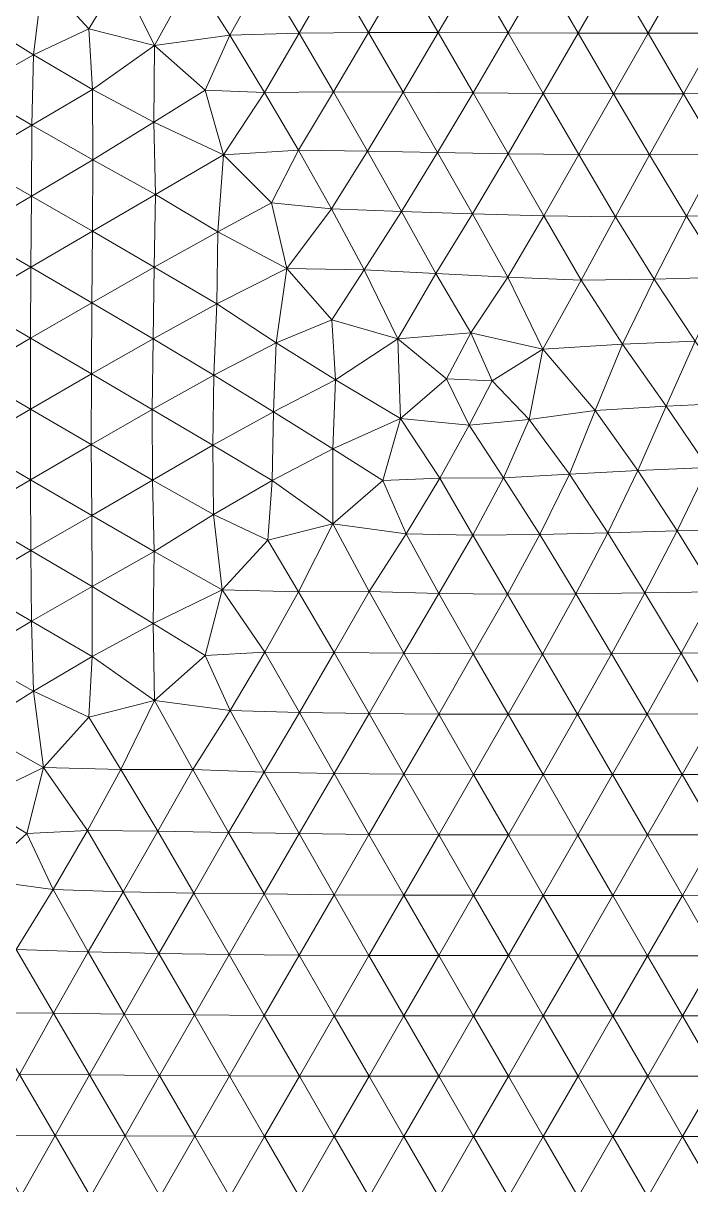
# Model space of a CAD drawing. Extents: x 1.2 to 53.9, y -43.5 to 3.2.
# Drawn here: x 33.816 to 35.733, y -29.338 to -26.002 of the extents above; entities that cross this region are included whole.
import ezdxf

# ---------------------------------------------------------------- set-up
doc = ezdxf.new("R2010")
doc.units = 0
doc.header["$MEASUREMENT"] = 0
doc.layers.add('layer', color=7, linetype='Continuous')

msp = doc.modelspace()

# ---------------------------------------------------------------- linework, layer by layer
at = {"layer": 'layer', "color": 47, "lineweight": 9}
for points in [[(33.8724, -25.8735), (33.6726, -25.9862), (33.8449, -26.0933)], [(33.8724, -25.8735), (33.8449, -26.0933), (34.0038, -26.0184)], [(33.8724, -25.8735), (34.0038, -26.0184), (34.0952, -25.8676)], [(34.0952, -25.8676), (34.0038, -26.0184), (34.193, -26.066)], [(34.3018, -25.8682), (34.0952, -25.8676), (34.193, -26.066)], [(34.409, -26.0366), (34.3018, -25.8682), (34.193, -26.066)], [(34.5065, -25.8611), (34.3018, -25.8682), (34.409, -26.0366)], [(34.6077, -26.0307), (34.5065, -25.8611), (34.409, -26.0366)], [(34.7076, -25.8579), (34.5065, -25.8611), (34.6077, -26.0307)], [(34.8074, -26.029), (34.7076, -25.8579), (34.6077, -26.0307)], [(34.908, -25.8568), (34.7076, -25.8579), (34.8074, -26.029)], [(35.0078, -26.0292), (34.908, -25.8568), (34.8074, -26.029)], [(35.1085, -25.8568), (34.908, -25.8568), (35.0078, -26.0292)], [(35.2086, -26.03), (35.1085, -25.8568), (35.0078, -26.0292)], [(35.3089, -25.857), (35.1085, -25.8568), (35.2086, -26.03)], [(35.4094, -26.0307), (35.3089, -25.857), (35.2086, -26.03)], [(35.5093, -25.8573), (35.3089, -25.857), (35.4094, -26.0307)], [(35.61, -26.031), (35.5093, -25.8573), (35.4094, -26.0307)], [(35.7096, -25.8574), (35.5093, -25.8573), (35.61, -26.031)], [(35.8104, -26.0309), (35.7096, -25.8574), (35.61, -26.031)], [(35.9097, -25.8574), (35.7096, -25.8574), (35.8104, -26.0309)], [(33.6726, -25.9862), (33.6672, -26.194), (33.8449, -26.0933)], [(34.0038, -26.0184), (33.8449, -26.0933), (34.0143, -26.1923)], [(34.0038, -26.0184), (34.0143, -26.1923), (34.193, -26.066)], [(34.409, -26.0366), (34.193, -26.066), (34.3379, -26.1941)], [(34.5089, -26.2012), (34.409, -26.0366), (34.3379, -26.1941)], [(34.6077, -26.0307), (34.409, -26.0366), (34.5089, -26.2012)], [(34.7067, -26.1996), (34.6077, -26.0307), (34.5089, -26.2012)], [(34.8074, -26.029), (34.6077, -26.0307), (34.7067, -26.1996)], [(34.9066, -26.2005), (34.8074, -26.029), (34.7067, -26.1996)], [(35.0078, -26.0292), (34.8074, -26.029), (34.9066, -26.2005)], [(35.1077, -26.2023), (35.0078, -26.0292), (34.9066, -26.2005)], [(35.2086, -26.03), (35.0078, -26.0292), (35.1077, -26.2023)], [(35.3092, -26.2041), (35.2086, -26.03), (35.1077, -26.2023)], [(35.4094, -26.0307), (35.2086, -26.03), (35.3092, -26.2041)], [(35.5107, -26.205), (35.4094, -26.0307), (35.3092, -26.2041)], [(35.61, -26.031), (35.4094, -26.0307), (35.5107, -26.205)], [(35.7117, -26.2051), (35.61, -26.031), (35.5107, -26.205)], [(35.8104, -26.0309), (35.61, -26.031), (35.7117, -26.2051)], [(35.9119, -26.2044), (35.8104, -26.0309), (35.7117, -26.2051)], [(34.193, -26.066), (34.0143, -26.1923), (34.1906, -26.2869)], [(34.193, -26.066), (34.1906, -26.2869), (34.3379, -26.1941)], [(33.8449, -26.0933), (33.6672, -26.194), (33.8405, -26.2953)], [(33.8449, -26.0933), (33.8405, -26.2953), (34.0143, -26.1923)], [(33.6672, -26.194), (33.6647, -26.3982), (33.8405, -26.2953)], [(34.0143, -26.1923), (33.8405, -26.2953), (34.0153, -26.3946)], [(34.0143, -26.1923), (34.0153, -26.3946), (34.1906, -26.2869)], [(34.3379, -26.1941), (34.1906, -26.2869), (34.391, -26.3804)], [(34.3379, -26.1941), (34.391, -26.3804), (34.5089, -26.2012)], [(34.5089, -26.2012), (34.391, -26.3804), (34.6059, -26.367)], [(34.7067, -26.1996), (34.5089, -26.2012), (34.6059, -26.367)], [(34.8044, -26.3696), (34.7067, -26.1996), (34.6059, -26.367)], [(34.9066, -26.2005), (34.7067, -26.1996), (34.8044, -26.3696)], [(35.0057, -26.3736), (34.9066, -26.2005), (34.8044, -26.3696)], [(35.1077, -26.2023), (34.9066, -26.2005), (35.0057, -26.3736)], [(35.2084, -26.3774), (35.1077, -26.2023), (35.0057, -26.3736)], [(35.3092, -26.2041), (35.1077, -26.2023), (35.2084, -26.3774)], [(35.4113, -26.3798), (35.3092, -26.2041), (35.2084, -26.3774)], [(35.5107, -26.205), (35.3092, -26.2041), (35.4113, -26.3798)], [(35.6138, -26.3804), (35.5107, -26.205), (35.4113, -26.3798)], [(35.7117, -26.2051), (35.5107, -26.205), (35.6138, -26.3804)], [(35.815, -26.3793), (35.7117, -26.2051), (35.6138, -26.3804)], [(35.9119, -26.2044), (35.7117, -26.2051), (35.815, -26.3793)], [(34.1906, -26.2869), (34.0153, -26.3946), (34.1956, -26.4944)], [(34.1906, -26.2869), (34.1956, -26.4944), (34.391, -26.3804)], [(33.8405, -26.2953), (33.6647, -26.3982), (33.839, -26.499)], [(33.8405, -26.2953), (33.839, -26.499), (34.0153, -26.3946)], [(34.391, -26.3804), (34.1956, -26.4944), (34.3744, -26.6017)], [(34.391, -26.3804), (34.3744, -26.6017), (34.5283, -26.5179)], [(34.391, -26.3804), (34.5283, -26.5179), (34.6059, -26.367)], [(34.6059, -26.367), (34.5283, -26.5179), (34.7007, -26.5351)], [(34.8044, -26.3696), (34.6059, -26.367), (34.7007, -26.5351)], [(34.9018, -26.5428), (34.8044, -26.3696), (34.7007, -26.5351)], [(35.0057, -26.3736), (34.8044, -26.3696), (34.9018, -26.5428)], [(35.1059, -26.55), (35.0057, -26.3736), (34.9018, -26.5428)], [(35.2084, -26.3774), (35.0057, -26.3736), (35.1059, -26.55)], [(35.3111, -26.5558), (35.2084, -26.3774), (35.1059, -26.55)], [(35.4113, -26.3798), (35.2084, -26.3774), (35.3111, -26.5558)], [(35.5165, -26.558), (35.4113, -26.3798), (35.3111, -26.5558)], [(35.6138, -26.3804), (35.4113, -26.3798), (35.5165, -26.558)], [(35.7202, -26.5565), (35.6138, -26.3804), (35.5165, -26.558)], [(35.815, -26.3793), (35.6138, -26.3804), (35.7202, -26.5565)], [(35.9208, -26.5528), (35.815, -26.3793), (35.7202, -26.5565)], [(33.6647, -26.3982), (33.6634, -26.602), (33.839, -26.499)], [(34.0153, -26.3946), (33.839, -26.499), (34.0148, -26.6)], [(34.0153, -26.3946), (34.0148, -26.6), (34.1956, -26.4944)], [(33.839, -26.499), (33.6634, -26.602), (33.8378, -26.7033)], [(33.839, -26.499), (33.8378, -26.7033), (34.0148, -26.6)], [(34.1956, -26.4944), (34.0148, -26.6), (34.1922, -26.703)], [(34.1956, -26.4944), (34.1922, -26.703), (34.3744, -26.6017)], [(34.5283, -26.5179), (34.3744, -26.6017), (34.5727, -26.7065)], [(34.5283, -26.5179), (34.5727, -26.7065), (34.7007, -26.5351)], [(34.7007, -26.5351), (34.5727, -26.7065), (34.7946, -26.7104)], [(34.9018, -26.5428), (34.7007, -26.5351), (34.7946, -26.7104)], [(35.0008, -26.7214), (34.9018, -26.5428), (34.7946, -26.7104)], [(35.1059, -26.55), (34.9018, -26.5428), (35.0008, -26.7214)], [(35.2076, -26.7321), (35.1059, -26.55), (35.0008, -26.7214)], [(35.3111, -26.5558), (35.1059, -26.55), (35.2076, -26.7321)], [(35.4178, -26.7404), (35.3111, -26.5558), (35.2076, -26.7321)], [(35.5165, -26.558), (35.3111, -26.5558), (35.4178, -26.7404)], [(35.9208, -26.5528), (35.7202, -26.5565), (35.8314, -26.7319)], [(35.6275, -26.7374), (35.5165, -26.558), (35.4178, -26.7404)], [(35.7202, -26.5565), (35.5165, -26.558), (35.6275, -26.7374)], [(35.8314, -26.7319), (35.7202, -26.5565), (35.6275, -26.7374)], [(33.6634, -26.602), (33.6627, -26.8056), (33.8378, -26.7033)], [(34.0148, -26.6), (33.8378, -26.7033), (34.013, -26.8052)], [(34.0148, -26.6), (34.013, -26.8052), (34.1922, -26.703)], [(34.3744, -26.6017), (34.1922, -26.703), (34.3714, -26.8086)], [(34.3744, -26.6017), (34.3714, -26.8086), (34.5727, -26.7065)], [(33.8378, -26.7033), (33.6627, -26.8056), (33.8369, -26.9072)], [(33.8378, -26.7033), (33.8369, -26.9072), (34.013, -26.8052)], [(34.1922, -26.703), (34.013, -26.8052), (34.1888, -26.9084)], [(34.1922, -26.703), (34.1888, -26.9084), (34.3714, -26.8086)], [(34.5727, -26.7065), (34.3714, -26.8086), (34.542, -26.9205)], [(34.5727, -26.7065), (34.542, -26.9205), (34.7022, -26.8538)], [(34.5727, -26.7065), (34.7022, -26.8538), (34.7946, -26.7104)], [(34.7946, -26.7104), (34.7022, -26.8538), (34.8916, -26.9085)], [(34.7946, -26.7104), (34.8916, -26.9085), (35.0008, -26.7214)], [(35.0008, -26.7214), (34.8916, -26.9085), (35.1013, -26.8911)], [(35.2076, -26.7321), (35.0008, -26.7214), (35.1013, -26.8911)], [(35.3083, -26.938), (35.2076, -26.7321), (35.1013, -26.8911)], [(35.4178, -26.7404), (35.2076, -26.7321), (35.3083, -26.938)], [(35.5368, -26.9241), (35.4178, -26.7404), (35.3083, -26.938)], [(35.6275, -26.7374), (35.4178, -26.7404), (35.5368, -26.9241)], [(35.7453, -26.9156), (35.6275, -26.7374), (35.5368, -26.9241)], [(35.8314, -26.7319), (35.6275, -26.7374), (35.7453, -26.9156)], [(33.6627, -26.8056), (33.6623, -27.0089), (33.8369, -26.9072)], [(34.013, -26.8052), (33.8369, -26.9072), (34.0115, -27.0093)], [(34.013, -26.8052), (34.0115, -27.0093), (34.1888, -26.9084)], [(34.3714, -26.8086), (34.1888, -26.9084), (34.3631, -27.0133)], [(34.3714, -26.8086), (34.3631, -27.0133), (34.542, -26.9205)], [(34.7022, -26.8538), (34.542, -26.9205), (34.7121, -27.0264)], [(34.7022, -26.8538), (34.7121, -27.0264), (34.8916, -26.9085)], [(33.8369, -26.9072), (33.6623, -27.0089), (33.8365, -27.1106)], [(33.8369, -26.9072), (33.8365, -27.1106), (34.0115, -27.0093)], [(34.1888, -26.9084), (34.0115, -27.0093), (34.1861, -27.1118)], [(34.1888, -26.9084), (34.1861, -27.1118), (34.3631, -27.0133)], [(34.542, -26.9205), (34.3631, -27.0133), (34.5348, -27.1186)], [(34.542, -26.9205), (34.5348, -27.1186), (34.7121, -27.0264)], [(34.8916, -26.9085), (34.7121, -27.0264), (34.8996, -27.1373)], [(34.8916, -26.9085), (35.0309, -27.024), (35.1013, -26.8911)], [(34.8916, -26.9085), (34.8996, -27.1373), (35.0309, -27.024)], [(35.1013, -26.8911), (35.0309, -27.024), (35.1628, -27.0291)], [(35.3083, -26.938), (35.1013, -26.8911), (35.1628, -27.0291)], [(35.7453, -26.9156), (35.5368, -26.9241), (35.6624, -27.1022)], [(35.6624, -27.1022), (35.8675, -27.0923), (35.7453, -26.9156)], [(35.1628, -27.0291), (35.2687, -27.1403), (35.3083, -26.938)], [(35.2687, -27.1403), (35.458, -27.1146), (35.3083, -26.938)], [(35.5368, -26.9241), (35.3083, -26.938), (35.458, -27.1146)], [(35.458, -27.1146), (35.6624, -27.1022), (35.5368, -26.9241)], [(33.6623, -27.0089), (33.6624, -27.212), (33.8365, -27.1106)], [(34.0115, -27.0093), (33.8365, -27.1106), (34.0111, -27.2126)], [(34.0115, -27.0093), (34.0111, -27.2126), (34.1861, -27.1118)], [(34.3631, -27.0133), (34.1861, -27.1118), (34.3598, -27.2142)], [(34.3631, -27.0133), (34.3598, -27.2142), (34.5348, -27.1186)], [(34.7121, -27.0264), (34.5348, -27.1186), (34.7048, -27.225)], [(34.7121, -27.0264), (34.7048, -27.225), (34.8996, -27.1373)], [(35.0309, -27.024), (34.8996, -27.1373), (35.0963, -27.1571)], [(35.0309, -27.024), (35.0963, -27.1571), (35.1628, -27.0291)], [(35.0963, -27.1571), (35.2687, -27.1403), (35.1628, -27.0291)], [(33.8365, -27.1106), (33.6624, -27.212), (33.8368, -27.3139)], [(33.8365, -27.1106), (33.8368, -27.3139), (34.0111, -27.2126)], [(34.1861, -27.1118), (34.0111, -27.2126), (34.1865, -27.3145)], [(34.1861, -27.1118), (34.1865, -27.3145), (34.3598, -27.2142)], [(34.5348, -27.1186), (34.3598, -27.2142), (34.5302, -27.3159)], [(34.5348, -27.1186), (34.5302, -27.3159), (34.7048, -27.225)], [(35.2687, -27.1403), (35.3841, -27.2976), (35.458, -27.1146)], [(35.3841, -27.2976), (35.5804, -27.2868), (35.458, -27.1146)], [(35.458, -27.1146), (35.5804, -27.2868), (35.6624, -27.1022)], [(35.5804, -27.2868), (35.7822, -27.2786), (35.6624, -27.1022)], [(35.6624, -27.1022), (35.7822, -27.2786), (35.8675, -27.0923)], [(34.8996, -27.1373), (34.7048, -27.225), (34.8481, -27.3152)], [(34.8996, -27.1373), (34.8481, -27.3152), (35.0118, -27.3091)], [(34.8996, -27.1373), (35.0118, -27.3091), (35.0963, -27.1571)], [(35.0963, -27.1571), (35.1953, -27.3079), (35.2687, -27.1403)], [(35.1953, -27.3079), (35.3841, -27.2976), (35.2687, -27.1403)], [(35.0118, -27.3091), (35.1953, -27.3079), (35.0963, -27.1571)], [(33.6624, -27.212), (33.663, -27.4151), (33.8368, -27.3139)], [(34.0111, -27.2126), (33.8368, -27.3139), (34.0124, -27.4162)], [(34.0111, -27.2126), (34.0124, -27.4162), (34.1865, -27.3145)], [(34.3598, -27.2142), (34.1865, -27.3145), (34.3617, -27.4133)], [(34.3598, -27.2142), (34.3617, -27.4133), (34.5302, -27.3159)], [(34.7048, -27.225), (34.5302, -27.3159), (34.7046, -27.4398)], [(34.7048, -27.225), (34.7046, -27.4398), (34.8481, -27.3152)], [(35.3841, -27.2976), (35.4947, -27.466), (35.5804, -27.2868)], [(35.4947, -27.466), (35.6937, -27.4605), (35.5804, -27.2868)], [(35.5804, -27.2868), (35.6937, -27.4605), (35.7822, -27.2786)], [(35.6937, -27.4605), (35.8959, -27.4556), (35.7822, -27.2786)], [(33.8368, -27.3139), (33.663, -27.4151), (33.8379, -27.5171)], [(33.8368, -27.3139), (33.8379, -27.5171), (34.0124, -27.4162)], [(34.1865, -27.3145), (34.0124, -27.4162), (34.1913, -27.5198)], [(34.1865, -27.3145), (34.1913, -27.5198), (34.3617, -27.4133)], [(34.5302, -27.3159), (34.3617, -27.4133), (34.5178, -27.4867)], [(34.5302, -27.3159), (34.5178, -27.4867), (34.7046, -27.4398)], [(34.7046, -27.4398), (34.9153, -27.4685), (34.8481, -27.3152)], [(34.8481, -27.3152), (34.9153, -27.4685), (35.0118, -27.3091)], [(34.9153, -27.4685), (35.1069, -27.473), (35.0118, -27.3091)], [(35.1069, -27.473), (35.1953, -27.3079), (35.0118, -27.3091)], [(35.1069, -27.473), (35.2992, -27.4712), (35.1953, -27.3079)], [(35.1953, -27.3079), (35.2992, -27.4712), (35.3841, -27.2976)], [(35.2992, -27.4712), (35.4947, -27.466), (35.3841, -27.2976)], [(33.663, -27.4151), (33.6645, -27.6182), (33.8379, -27.5171)], [(34.0124, -27.4162), (33.8379, -27.5171), (34.0135, -27.6199)], [(34.0124, -27.4162), (34.0135, -27.6199), (34.1913, -27.5198)], [(34.3617, -27.4133), (34.1913, -27.5198), (34.3874, -27.6297)], [(34.3617, -27.4133), (34.3874, -27.6297), (34.5178, -27.4867)], [(34.5178, -27.4867), (34.6063, -27.6351), (34.7046, -27.4398)], [(34.6063, -27.6351), (34.8091, -27.6344), (34.7046, -27.4398)], [(34.7046, -27.4398), (34.8091, -27.6344), (34.9153, -27.4685)], [(35.6937, -27.4605), (35.8016, -27.6355), (35.8959, -27.4556)], [(34.5178, -27.4867), (34.3874, -27.6297), (34.6063, -27.6351)], [(34.8091, -27.6344), (35.0094, -27.6406), (34.9153, -27.4685)], [(34.9153, -27.4685), (35.0094, -27.6406), (35.1069, -27.473)], [(35.0094, -27.6406), (35.2061, -27.6423), (35.1069, -27.473)], [(35.1069, -27.473), (35.2061, -27.6423), (35.2992, -27.4712)], [(35.2061, -27.6423), (35.4029, -27.6409), (35.2992, -27.4712)], [(35.2992, -27.4712), (35.4029, -27.6409), (35.4947, -27.466)], [(35.4029, -27.6409), (35.6013, -27.6383), (35.4947, -27.466)], [(35.4947, -27.466), (35.6013, -27.6383), (35.6937, -27.4605)], [(35.6013, -27.6383), (35.8016, -27.6355), (35.6937, -27.4605)], [(33.8379, -27.5171), (33.6645, -27.6182), (33.8399, -27.7197)], [(33.8379, -27.5171), (33.8399, -27.7197), (34.0135, -27.6199)], [(34.1913, -27.5198), (34.0135, -27.6199), (34.1891, -27.726)], [(34.1913, -27.5198), (34.1891, -27.726), (34.3874, -27.6297)], [(33.6645, -27.6182), (33.6678, -27.8217), (33.8399, -27.7197)], [(34.0135, -27.6199), (33.8399, -27.7197), (34.0137, -27.8214)], [(34.0135, -27.6199), (34.0137, -27.8214), (34.1891, -27.726)], [(34.3874, -27.6297), (34.1891, -27.726), (34.3378, -27.818)], [(34.3874, -27.6297), (34.3378, -27.818), (34.51, -27.809)], [(34.3874, -27.6297), (34.51, -27.809), (34.6063, -27.6351)], [(34.51, -27.809), (34.7088, -27.8097), (34.6063, -27.6351)], [(34.6063, -27.6351), (34.7088, -27.8097), (34.8091, -27.6344)], [(34.7088, -27.8097), (34.9091, -27.8119), (34.8091, -27.6344)], [(34.8091, -27.6344), (34.9091, -27.8119), (35.0094, -27.6406)], [(34.9091, -27.8119), (35.1083, -27.8138), (35.0094, -27.6406)], [(35.0094, -27.6406), (35.1083, -27.8138), (35.2061, -27.6423)], [(35.1083, -27.8138), (35.3068, -27.8142), (35.2061, -27.6423)], [(35.2061, -27.6423), (35.3068, -27.8142), (35.4029, -27.6409)], [(35.3068, -27.8142), (35.5056, -27.8133), (35.4029, -27.6409)], [(35.4029, -27.6409), (35.5056, -27.8133), (35.6013, -27.6383)], [(35.5056, -27.8133), (35.7053, -27.812), (35.6013, -27.6383)], [(35.6013, -27.6383), (35.7053, -27.812), (35.8016, -27.6355)], [(35.7053, -27.812), (35.9059, -27.8107), (35.8016, -27.6355)], [(33.8399, -27.7197), (33.6678, -27.8217), (33.8452, -27.9209)], [(33.8399, -27.7197), (33.8452, -27.9209), (34.0137, -27.8214)], [(34.1891, -27.726), (34.0137, -27.8214), (34.1931, -27.9471)], [(34.1891, -27.726), (34.1931, -27.9471), (34.3378, -27.818)], [(33.6678, -27.8217), (33.6749, -28.0284), (33.8452, -27.9209)], [(34.0137, -27.8214), (33.8452, -27.9209), (34.0041, -27.9951)], [(34.0137, -27.8214), (34.0041, -27.9951), (34.1931, -27.9471)], [(34.1931, -27.9471), (34.41, -27.9761), (34.3378, -27.818)], [(34.3378, -27.818), (34.41, -27.9761), (34.51, -27.809)], [(34.41, -27.9761), (34.609, -27.982), (34.51, -27.809)], [(34.609, -27.982), (34.7088, -27.8097), (34.51, -27.809)], [(34.609, -27.982), (34.809, -27.9847), (34.7088, -27.8097)], [(34.7088, -27.8097), (34.809, -27.9847), (34.9091, -27.8119)], [(34.809, -27.9847), (35.0089, -27.9864), (34.9091, -27.8119)], [(34.9091, -27.8119), (35.0089, -27.9864), (35.1083, -27.8138)], [(35.0089, -27.9864), (35.2083, -27.9872), (35.1083, -27.8138)], [(35.1083, -27.8138), (35.2083, -27.9872), (35.3068, -27.8142)], [(35.2083, -27.9872), (35.4077, -27.9872), (35.3068, -27.8142)], [(35.3068, -27.8142), (35.4077, -27.9872), (35.5056, -27.8133)], [(35.4077, -27.9872), (35.6073, -27.9867), (35.5056, -27.8133)], [(35.5056, -27.8133), (35.6073, -27.9867), (35.7053, -27.812)], [(35.6073, -27.9867), (35.8074, -27.986), (35.7053, -27.812)], [(35.7053, -27.812), (35.8074, -27.986), (35.9059, -27.8107)], [(33.8452, -27.9209), (33.6749, -28.0284), (33.8742, -28.1397)], [(33.8452, -27.9209), (33.8742, -28.1397), (34.0041, -27.9951)], [(34.0041, -27.9951), (34.0961, -28.1456), (34.1931, -27.9471)], [(34.0961, -28.1456), (34.3024, -28.1456), (34.1931, -27.9471)], [(34.1931, -27.9471), (34.3024, -28.1456), (34.41, -27.9761)], [(34.3024, -28.1456), (34.5073, -28.1532), (34.41, -27.9761)], [(34.41, -27.9761), (34.5073, -28.1532), (34.609, -27.982)], [(34.5073, -28.1532), (34.7085, -28.1572), (34.609, -27.982)], [(34.609, -27.982), (34.7085, -28.1572), (34.809, -27.9847)], [(34.7085, -28.1572), (34.9089, -28.1592), (34.809, -27.9847)], [(34.809, -27.9847), (34.9089, -28.1592), (35.0089, -27.9864)], [(34.9089, -28.1592), (35.1088, -28.1602), (35.0089, -27.9864)], [(35.0089, -27.9864), (35.1088, -28.1602), (35.2083, -27.9872)], [(35.1088, -28.1602), (35.3085, -28.1605), (35.2083, -27.9872)], [(35.2083, -27.9872), (35.3085, -28.1605), (35.4077, -27.9872)], [(35.3085, -28.1605), (35.5083, -28.1605), (35.4077, -27.9872)], [(35.4077, -27.9872), (35.5083, -28.1605), (35.6073, -27.9867)], [(35.5083, -28.1605), (35.7083, -28.1602), (35.6073, -27.9867)], [(35.6073, -27.9867), (35.7083, -28.1602), (35.8074, -27.986)], [(35.7083, -28.1602), (35.9085, -28.1599), (35.8074, -27.986)], [(34.0041, -27.9951), (33.8742, -28.1397), (34.0961, -28.1456)], [(33.6749, -28.0284), (33.6748, -28.2366), (33.8742, -28.1397)], [(33.8742, -28.1397), (33.6748, -28.2366), (33.8264, -28.33)], [(33.8742, -28.1397), (33.8264, -28.33), (34.0007, -28.3213)], [(33.8742, -28.1397), (34.0007, -28.3213), (34.0961, -28.1456)], [(34.0007, -28.3213), (34.2023, -28.3231), (34.0961, -28.1456)], [(34.0961, -28.1456), (34.2023, -28.3231), (34.3024, -28.1456)], [(34.2023, -28.3231), (34.4055, -28.3263), (34.3024, -28.1456)], [(34.3024, -28.1456), (34.4055, -28.3263), (34.5073, -28.1532)], [(34.4055, -28.3263), (34.6077, -28.3299), (34.5073, -28.1532)], [(34.5073, -28.1532), (34.6077, -28.3299), (34.7085, -28.1572)], [(34.6077, -28.3299), (34.8086, -28.3321), (34.7085, -28.1572)], [(34.7085, -28.1572), (34.8086, -28.3321), (34.9089, -28.1592)], [(34.8086, -28.3321), (35.0089, -28.3333), (34.9089, -28.1592)], [(34.9089, -28.1592), (35.0089, -28.3333), (35.1088, -28.1602)], [(35.0089, -28.3333), (35.2089, -28.3338), (35.1088, -28.1602)], [(35.1088, -28.1602), (35.2089, -28.3338), (35.3085, -28.1605)], [(35.2089, -28.3338), (35.4088, -28.3339), (35.3085, -28.1605)], [(35.3085, -28.1605), (35.4088, -28.3339), (35.5083, -28.1605)], [(35.4088, -28.3339), (35.6087, -28.3338), (35.5083, -28.1605)], [(35.5083, -28.1605), (35.6087, -28.3338), (35.7083, -28.1602)], [(35.6087, -28.3338), (35.8088, -28.3337), (35.7083, -28.1602)], [(35.7083, -28.1602), (35.8088, -28.3337), (35.9085, -28.1599)], [(33.6748, -28.2366), (33.6815, -28.4609), (33.8264, -28.33)], [(33.8264, -28.33), (33.9017, -28.4905), (34.0007, -28.3213)], [(33.9017, -28.4905), (34.1031, -28.497), (34.0007, -28.3213)], [(34.0007, -28.3213), (34.1031, -28.497), (34.2023, -28.3231)], [(34.1031, -28.497), (34.3053, -28.5005), (34.2023, -28.3231)], [(34.2023, -28.3231), (34.3053, -28.5005), (34.4055, -28.3263)], [(33.6815, -28.4609), (33.9017, -28.4905), (33.8264, -28.33)], [(34.3053, -28.5005), (34.5072, -28.5033), (34.4055, -28.3263)], [(34.4055, -28.3263), (34.5072, -28.5033), (34.6077, -28.3299)], [(34.5072, -28.5033), (34.7083, -28.5053), (34.6077, -28.3299)], [(34.6077, -28.3299), (34.7083, -28.5053), (34.8086, -28.3321)], [(34.7083, -28.5053), (34.9088, -28.5064), (34.8086, -28.3321)], [(34.8086, -28.3321), (34.9088, -28.5064), (35.0089, -28.3333)], [(34.9088, -28.5064), (35.1089, -28.507), (35.0089, -28.3333)], [(35.0089, -28.3333), (35.1089, -28.507), (35.2089, -28.3338)], [(35.1089, -28.507), (35.3089, -28.5072), (35.2089, -28.3338)], [(35.2089, -28.3338), (35.3089, -28.5072), (35.4088, -28.3339)], [(35.3089, -28.5072), (35.5089, -28.5072), (35.4088, -28.3339)], [(35.4088, -28.3339), (35.5089, -28.5072), (35.6087, -28.3338)], [(35.5089, -28.5072), (35.7089, -28.5072), (35.6087, -28.3338)], [(35.6087, -28.3338), (35.7089, -28.5072), (35.8088, -28.3337)], [(35.7089, -28.5072), (35.909, -28.5071), (35.8088, -28.3337)], [(33.6815, -28.4609), (33.7954, -28.6627), (33.9017, -28.4905)], [(33.7954, -28.6627), (34.0024, -28.6699), (33.9017, -28.4905)], [(33.9017, -28.4905), (34.0024, -28.6699), (34.1031, -28.497)], [(34.0024, -28.6699), (34.2053, -28.6742), (34.1031, -28.497)], [(34.1031, -28.497), (34.2053, -28.6742), (34.3053, -28.5005)], [(34.2053, -28.6742), (34.4071, -28.6769), (34.3053, -28.5005)], [(34.3053, -28.5005), (34.4071, -28.6769), (34.5072, -28.5033)], [(34.4071, -28.6769), (34.6081, -28.6786), (34.5072, -28.5033)], [(34.5072, -28.5033), (34.6081, -28.6786), (34.7083, -28.5053)], [(34.6081, -28.6786), (34.8087, -28.6796), (34.7083, -28.5053)], [(34.7083, -28.5053), (34.8087, -28.6796), (34.9088, -28.5064)], [(34.8087, -28.6796), (35.0089, -28.6802), (34.9088, -28.5064)], [(34.9088, -28.5064), (35.0089, -28.6802), (35.1089, -28.507)], [(35.0089, -28.6802), (35.209, -28.6804), (35.1089, -28.507)], [(35.1089, -28.507), (35.209, -28.6804), (35.3089, -28.5072)], [(35.209, -28.6804), (35.409, -28.6805), (35.3089, -28.5072)], [(35.3089, -28.5072), (35.409, -28.6805), (35.5089, -28.5072)], [(35.409, -28.6805), (35.609, -28.6805), (35.5089, -28.5072)], [(35.5089, -28.5072), (35.609, -28.6805), (35.7089, -28.5072)], [(35.609, -28.6805), (35.809, -28.6805), (35.7089, -28.5072)], [(35.7089, -28.5072), (35.809, -28.6805), (35.909, -28.5071)], [(33.6978, -28.8444), (33.9023, -28.8452), (33.7954, -28.6627)], [(33.7954, -28.6627), (33.9023, -28.8452), (34.0024, -28.6699)], [(33.9023, -28.8452), (34.1054, -28.8481), (34.0024, -28.6699)], [(34.0024, -28.6699), (34.1054, -28.8481), (34.2053, -28.6742)], [(34.1054, -28.8481), (34.3071, -28.8505), (34.2053, -28.6742)], [(34.2053, -28.6742), (34.3071, -28.8505), (34.4071, -28.6769)], [(34.3071, -28.8505), (34.5081, -28.852), (34.4071, -28.6769)], [(34.4071, -28.6769), (34.5081, -28.852), (34.6081, -28.6786)], [(34.5081, -28.852), (34.7087, -28.8529), (34.6081, -28.6786)], [(34.6081, -28.6786), (34.7087, -28.8529), (34.8087, -28.6796)], [(34.7087, -28.8529), (34.9089, -28.8534), (34.8087, -28.6796)], [(34.8087, -28.6796), (34.9089, -28.8534), (35.0089, -28.6802)], [(34.9089, -28.8534), (35.109, -28.8536), (35.0089, -28.6802)], [(35.0089, -28.6802), (35.109, -28.8536), (35.209, -28.6804)], [(35.109, -28.8536), (35.309, -28.8537), (35.209, -28.6804)], [(35.209, -28.6804), (35.309, -28.8537), (35.409, -28.6805)], [(35.309, -28.8537), (35.509, -28.8537), (35.409, -28.6805)], [(35.409, -28.6805), (35.509, -28.8537), (35.609, -28.6805)], [(35.509, -28.8537), (35.709, -28.8537), (35.609, -28.6805)], [(35.609, -28.6805), (35.709, -28.8537), (35.809, -28.6805)], [(35.709, -28.8537), (35.9091, -28.8537), (35.809, -28.6805)], [(33.6978, -28.8444), (33.8047, -29.0216), (33.9023, -28.8452)], [(33.8047, -29.0216), (34.0062, -29.0227), (33.9023, -28.8452)], [(33.9023, -28.8452), (34.0062, -29.0227), (34.1054, -28.8481)], [(34.0062, -29.0227), (34.2074, -29.0243), (34.1054, -28.8481)], [(34.1054, -28.8481), (34.2074, -29.0243), (34.3071, -28.8505)], [(34.2074, -29.0243), (34.4082, -29.0255), (34.3071, -28.8505)], [(34.3071, -28.8505), (34.4082, -29.0255), (34.5081, -28.852)], [(34.4082, -29.0255), (34.6087, -29.0262), (34.5081, -28.852)], [(34.5081, -28.852), (34.6087, -29.0262), (34.7087, -28.8529)], [(34.6087, -29.0262), (34.8089, -29.0266), (34.7087, -28.8529)], [(34.7087, -28.8529), (34.8089, -29.0266), (34.9089, -28.8534)], [(34.8089, -29.0266), (35.009, -29.0268), (34.9089, -28.8534)], [(34.9089, -28.8534), (35.009, -29.0268), (35.109, -28.8536)], [(35.009, -29.0268), (35.209, -29.0269), (35.109, -28.8536)], [(35.109, -28.8536), (35.209, -29.0269), (35.309, -28.8537)], [(35.209, -29.0269), (35.409, -29.027), (35.309, -28.8537)], [(35.309, -28.8537), (35.409, -29.027), (35.509, -28.8537)], [(35.409, -29.027), (35.6091, -29.027), (35.509, -28.8537)], [(35.509, -28.8537), (35.6091, -29.027), (35.709, -28.8537)], [(35.6091, -29.027), (35.8091, -29.027), (35.709, -28.8537)], [(35.709, -28.8537), (35.8091, -29.027), (35.9091, -28.8537)], [(33.7075, -29.1964), (33.9075, -29.1972), (33.8047, -29.0216)], [(33.8047, -29.0216), (33.9075, -29.1972), (34.0062, -29.0227)], [(33.9075, -29.1972), (34.108, -29.1982), (34.0062, -29.0227)], [(34.0062, -29.0227), (34.108, -29.1982), (34.2074, -29.0243)], [(34.108, -29.1982), (34.3084, -29.199), (34.2074, -29.0243)], [(34.2074, -29.0243), (34.3084, -29.199), (34.4082, -29.0255)], [(34.3084, -29.199), (34.5088, -29.1996), (34.4082, -29.0255)], [(34.4082, -29.0255), (34.5088, -29.1996), (34.6087, -29.0262)], [(34.5088, -29.1996), (34.7089, -29.1999), (34.6087, -29.0262)], [(34.6087, -29.0262), (34.7089, -29.1999), (34.8089, -29.0266)], [(34.7089, -29.1999), (34.909, -29.2001), (34.8089, -29.0266)], [(34.8089, -29.0266), (34.909, -29.2001), (35.009, -29.0268)], [(34.909, -29.2001), (35.109, -29.2001), (35.009, -29.0268)], [(35.009, -29.0268), (35.109, -29.2001), (35.209, -29.0269)], [(35.109, -29.2001), (35.3091, -29.2002), (35.209, -29.0269)], [(35.209, -29.0269), (35.3091, -29.2002), (35.409, -29.027)], [(35.3091, -29.2002), (35.5091, -29.2002), (35.409, -29.027)], [(35.409, -29.027), (35.5091, -29.2002), (35.6091, -29.027)], [(35.5091, -29.2002), (35.7091, -29.2002), (35.6091, -29.027)], [(35.6091, -29.027), (35.7091, -29.2002), (35.8091, -29.027)], [(35.7091, -29.2002), (35.9091, -29.2002), (35.8091, -29.027)], [(33.7075, -29.1964), (33.8085, -29.3711), (33.9075, -29.1972)], [(33.8085, -29.3711), (34.0085, -29.3719), (33.9075, -29.1972)], [(33.9075, -29.1972), (34.0085, -29.3719), (34.108, -29.1982)], [(34.0085, -29.3719), (34.2087, -29.3725), (34.108, -29.1982)], [(34.108, -29.1982), (34.2087, -29.3725), (34.3084, -29.199)], [(34.2087, -29.3725), (34.4088, -29.3729), (34.3084, -29.199)], [(34.3084, -29.199), (34.4088, -29.3729), (34.5088, -29.1996)], [(34.4088, -29.3729), (34.609, -29.3732), (34.5088, -29.1996)], [(34.5088, -29.1996), (34.609, -29.3732), (34.7089, -29.1999)], [(34.609, -29.3732), (34.809, -29.3733), (34.7089, -29.1999)], [(34.7089, -29.1999), (34.809, -29.3733), (34.909, -29.2001)], [(34.809, -29.3733), (35.009, -29.3734), (34.909, -29.2001)], [(34.909, -29.2001), (35.009, -29.3734), (35.109, -29.2001)], [(35.009, -29.3734), (35.2091, -29.3734), (35.109, -29.2001)], [(35.109, -29.2001), (35.2091, -29.3734), (35.3091, -29.2002)], [(35.2091, -29.3734), (35.4091, -29.3734), (35.3091, -29.2002)], [(35.3091, -29.2002), (35.4091, -29.3734), (35.5091, -29.2002)], [(35.4091, -29.3734), (35.6091, -29.3734), (35.5091, -29.2002)], [(35.5091, -29.2002), (35.6091, -29.3734), (35.7091, -29.2002)], [(35.6091, -29.3734), (35.8091, -29.3734), (35.7091, -29.2002)], [(35.7091, -29.2002), (35.8091, -29.3734), (35.9091, -29.2002)]]:
    msp.add_3dface(points, dxfattribs=at)

doc.saveas('drawing.dxf')
